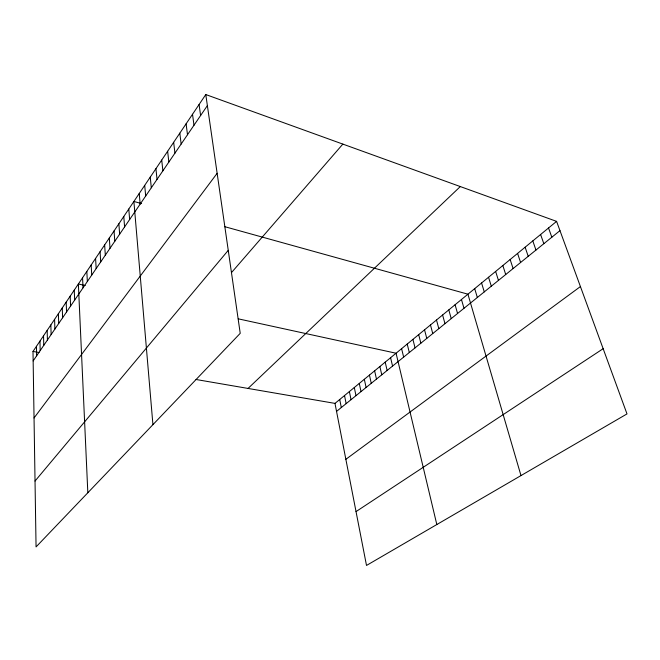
<?xml version="1.0" encoding="UTF-8"?>
<svg xmlns="http://www.w3.org/2000/svg" width="660" height="660" viewBox="0 0 660 660"><rect width="100%" height="100%" fill="white"/><g stroke="black" fill="none" stroke-linecap="round" stroke-linejoin="round"><path stroke-width="0.99" d="M205.78 94.553L240.224 333.333L36.061 546.917L33 351.458L205.78 94.553L556.586 221.372L627 413.911L366.506 565.447L334.983 403.392L556.586 221.372M33.148 360.929L207.372 105.617M34.039 417.978L217.14 173.308M35.029 481.049L228.253 250.338M231.66 272.399L342.853 144.103M248.044 388.443L460.309 186.565M336.542 411.403L559.977 230.629M345.865 459.31L580.429 286.564M356.029 511.599L603.149 348.703M33 351.458L39.031 352.498M196.012 379.492L334.983 403.392M85.214 285.5L78.367 284.006L87.829 492.756M238.252 318.838L396.066 353.224L436.821 524.543M141.587 203.593L133.889 201.457L152.93 424.652M224.656 226.652L467.932 294.187L520.987 475.579M548.526 227.989L551.834 237.212M540.598 234.506L543.832 243.688M532.802 240.908L535.961 250.058M525.129 247.211L528.214 256.327M517.58 253.415L520.6 262.49M510.147 259.512L513.101 268.554M502.837 265.518L505.717 274.527M495.635 271.433L498.457 280.401M488.548 277.258L491.304 286.184M481.569 282.983L484.267 291.877M474.697 288.626L477.337 297.487M461.464 299.5L463.988 308.286M455.087 304.738L457.561 313.492M448.8 309.903L451.217 318.615M442.604 314.993L444.972 323.672M436.499 320.009L438.817 328.655M430.477 324.951L432.745 333.564M424.545 329.827L426.764 338.407M418.688 334.637L420.865 343.175M412.912 339.38L415.041 347.886M407.22 344.058L409.307 352.531M401.602 348.67L403.648 357.109M390.596 357.712L392.551 366.085M385.201 362.142L387.123 370.474M379.879 366.514L381.76 374.814M374.632 370.821L376.472 379.096M369.451 375.078L371.25 383.32M364.328 379.286L366.094 387.486M359.279 383.427L361.012 391.603M354.296 387.527L355.987 395.662M349.379 391.57L351.037 399.671M344.52 395.554L346.145 403.631M339.718 399.498L341.311 407.542M199.081 104.519L200.607 115.533M192.522 114.271L193.982 125.243M186.103 123.808L187.498 134.747M179.817 133.155L181.145 144.053M173.662 142.312L174.933 153.161M167.632 151.272L168.844 162.079M161.725 160.058L162.88 170.825M155.933 168.671L157.03 179.388M150.257 177.111L151.305 187.786M144.697 185.386L145.687 196.012M139.235 193.495L140.184 204.08M128.791 209.03L129.64 219.524M123.783 216.472L124.6 226.916M118.874 223.781L119.642 234.176M114.048 230.95L114.782 241.304M109.312 237.996L110.005 248.309M104.651 244.918L105.311 255.181M100.081 251.716L100.7 261.938M95.584 258.398L96.17 268.579M91.171 264.965L91.724 275.096M86.831 271.425L87.343 281.507M82.566 277.769L83.044 287.81M74.242 290.144L74.662 300.094M70.183 296.175L70.579 306.083M66.19 302.115L66.553 311.974M62.263 307.956L62.601 317.774M58.402 313.698L58.707 323.474M54.599 319.349L54.879 329.076M50.853 324.918L51.117 334.603M47.173 330.388L47.413 340.032M43.544 335.783L43.758 345.378M39.98 341.088L40.169 350.641M36.465 346.318L36.63 355.822"/></g></svg>
